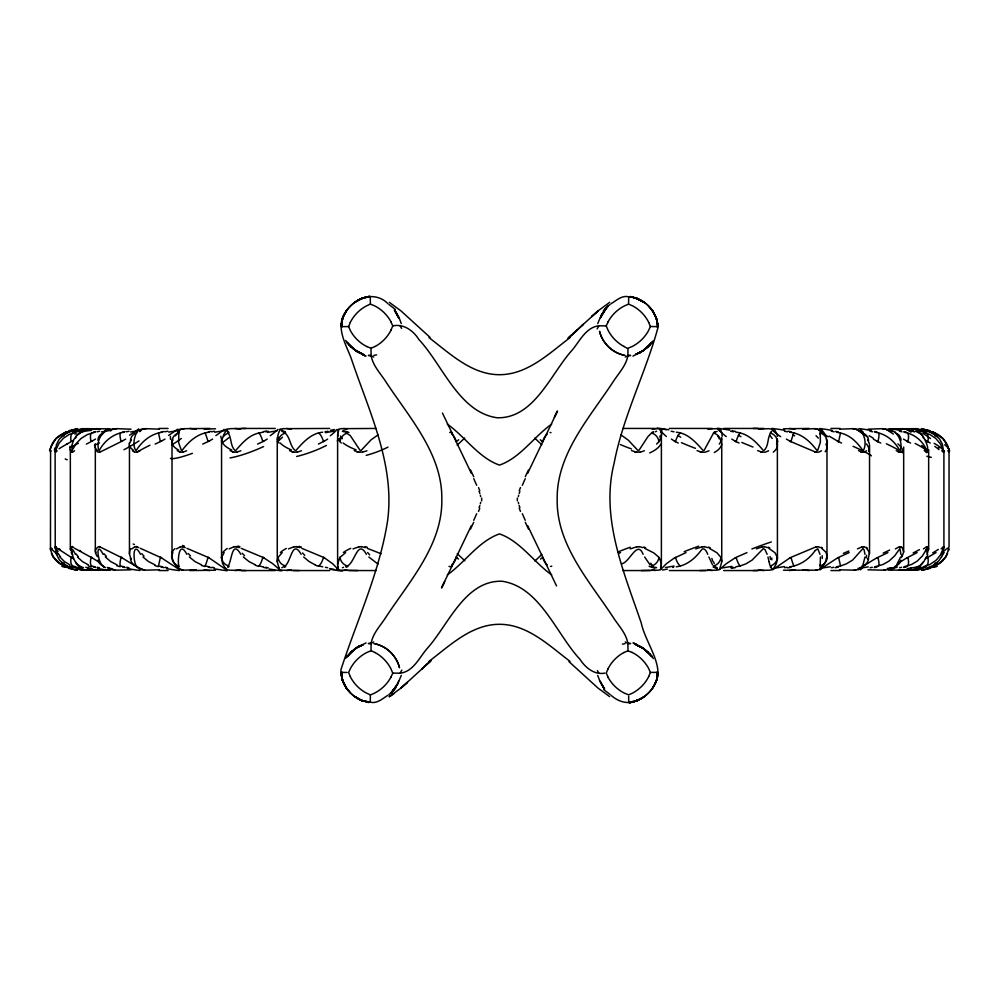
<?xml version="1.0" encoding="UTF-8"?>
<svg xmlns="http://www.w3.org/2000/svg" width="999" height="999" viewBox="0 0 999 999"><rect width="100%" height="100%" fill="white"/><g stroke="black" fill="none" stroke-linecap="round" stroke-linejoin="round"><path stroke-width="1.5" d="M70.33 549.787L70.342 449.725M95.33 551.947L95.33 447.028M130.444 557.355L129.458 553.97L129.458 445.079M221.641 439.085L221.591 441.158M299.338 570.554L282.143 570.167A91.958 48.052 90 0 1 279.42 569.492L277.26 561.875L277.26 437.537M357.717 570.554L340.309 570.167A91.958 35.19 90 0 1 338.311 569.492L337.612 564.997L337.612 434.478M753.121 570.554L769.667 570.167A91.958 59.728 90 0 0 773.051 569.492L776.335 563.761L777.434 558.891L777.359 439.085M820.778 566.808L820.204 565.958A9.203 8.829 17.5 0 0 826.985 557.355L826.985 441.645A9.191 8.829 -17.5 0 0 820.204 433.042L820.778 432.205M902.609 555.094L903.67 551.935L903.67 447.04M943.905 450.786L943.918 547.639L943.755 546.853M777.447 558.716L777.409 557.854M390.946 677.147A35.002 31.806 -44.1 0 1 374.463 693.169L370.379 694.979L370.279 702.16C376.885 704.058 382.917 698.363 388.062 695.167M627.984 348.738L623.963 346.441M648.751 322.402A35.002 31.881 45.6 0 0 632.679 305.894L628.558 304.146L628.721 296.84C622.115 294.942 616.083 300.637 610.938 303.833M927.596 552.934L928.483 548.339M129.458 553.97L129.558 552.622A38.099 14.311 3.8 0 1 130.732 548.726M375.037 652.559L371.004 650.624L371.116 643.443L368.356 643.543L371.128 643.406L373.763 641.932M628.621 304.121L624.55 305.844A35.002 31.806 -44.1 0 0 608.054 321.853M55.12 450.599L55.232 548.901M627.971 349.725L627.884 355.557L630.644 355.457L627.872 355.594L625.237 357.068M277.26 561.538L277.897 557.854M868.643 557.18L869.392 552.435L866.633 548.339M178.259 566.745L178.759 566.033A9.203 8.829 -17.5 0 1 172.015 557.355L172.015 441.645A9.191 8.829 17.5 0 1 178.796 433.042L178.259 432.267M836.475 432.205L840.496 433.042L838.611 441.645L841.558 443.044M481.668 500.911L481.668 498.089M517.332 498.089L517.332 500.911M827.122 443.044L827.022 444.08M337.612 564.585L339.672 557.854M903.67 551.935L902.522 548.339M342.207 326.773C339.41 312.874 355.656 297.515 370.142 296.391L366.321 296.965L369.018 296.528M656.793 672.227C659.69 686.088 643.194 701.523 628.858 702.609L632.679 702.035L629.982 702.472M366.908 346.616A35.002 31.881 43.9 0 1 350.374 330.582L348.639 326.586L341.333 326.623L342.607 318.519L340.921 325.686M632.092 652.384A35.002 31.881 43.9 0 1 648.626 668.418L650.361 672.414L657.667 672.377L657.142 677.784M171.89 555.993L172.827 552.622M864.997 557.005L862.974 564.885M900.923 554.333L899.937 548.526L894.654 555.881L888.96 561.138L882.979 564.472L874.799 566.795M55.082 547.639L55.245 546.853A9.053 1.436 70.6 0 1 55.782 547.377M943.918 451.323L943.818 452.01A9.403 1.523 69.3 0 1 942.844 450.936M341.308 326.623L341.471 323.863L341.358 325.237M657.692 672.377L657.529 675.137L657.642 673.763M221.591 557.854L222.502 563.336L225.949 569.492A91.958 59.728 90 0 0 229.333 570.167L245.879 570.554M777.409 441.158L777.447 440.309M178.796 433.042L178.671 442.782L181.356 450.362A1.486 1.036 -77.1 0 0 182.168 450.324C188.724 441.408 197.727 433.404 209.203 432.205M820.204 565.958L820.429 557.005M820.279 565.297L820.404 564.26M658.079 673.314C656.818 685.539 647.976 696.415 636.538 700.761L637.861 700.249L635.352 701.261L641.895 698.189M868.568 558.041A9.203 8.604 41.2 0 1 862.324 565.958L862.237 566.745A40.36 7.355 3.2 0 1 862.212 567.307M162.525 432.205C151.349 433.529 142.183 441.108 136.289 450.337A1.486 0.862 -78.7 0 1 135.614 450.374C132.517 444.767 134.116 437.624 136.776 432.205M721.615 439.085L721.103 441.158M50.287 449.338L50.112 450.262M948.875 548.751L945.978 556.643L939.609 563.349M136.676 433.042L136.688 432.967A9.191 8.604 41.2 0 0 130.432 440.959M943.88 548.339L942.619 551.223M50.15 450.087L50.35 448.988M948.813 549.175L948.526 550.524M70.392 548.901L71.428 546.853M927.01 554.333L926.922 548.526L922.464 555.881L917.182 561.138L911.55 564.472L903.958 566.795M366.321 702.035L369.018 702.472L361.139 700.249L367.52 701.972L370.354 701.723M628.646 297.277L631.48 297.028L637.861 298.751L629.982 296.528L632.679 296.965M900.574 557.005L896.677 564.885M371.116 643.406C372.914 632.904 381.044 625.062 386.438 616.346C409.852 580.831 442.569 544.58 441.82 499.5C442.569 454.42 409.852 418.169 386.438 382.654C381.044 373.938 372.914 366.096 371.116 355.594L368.356 355.457L371.116 355.582L371.004 348.276L375.037 346.441M627.884 355.594C626.086 366.096 617.956 373.938 612.562 382.654C589.148 418.169 556.431 454.42 557.18 499.5C556.431 544.58 589.148 580.831 612.562 616.346C617.956 625.062 626.086 632.904 627.884 643.406L630.644 643.543L627.884 643.418L627.996 650.724L623.963 652.559M50.325 449.138C51.96 440.809 58.904 434.178 67.058 432.205M480.344 503.746L480.656 502.372M518.344 496.628L518.656 495.254M172.115 441.158L172.727 439.085M826.885 557.854L825.636 561.363M50.412 448.751L50.874 447.04M50.587 450.786L50.462 547.989M942.556 554.333L943.406 548.538L940.359 555.119L936.375 560.039L929.969 564.472L923.138 566.795M348.639 326.586L350.337 322.44M391.046 329.957L392.769 325.886L390.934 321.853M608.066 677.147L606.231 673.114L607.954 669.043M650.386 672.489L648.663 676.56M401.273 675.436L397.44 684.49L390.609 693.294M597.727 323.564L601.56 314.51L608.391 305.706M50.949 446.84L56.119 438.399L64.51 433.042A9.191 5.694 70.2 0 0 61.763 436.8M479.095 507.667L479.845 505.482M519.155 493.518L519.905 491.333M350.337 676.56L348.614 672.489L350.449 668.456A35.002 31.806 -44.1 0 1 366.92 652.434L371.079 650.749M375.037 652.547A35.002 31.806 45.9 0 1 391.059 669.03L392.744 673.189L390.934 677.147M623.963 346.453A35.002 31.806 45.9 0 1 607.941 329.97L606.231 325.886L608.066 321.853M627.996 348.276L632.067 346.553A35.002 31.806 -44.1 0 0 648.563 330.544L650.386 326.511L648.663 322.44M928.446 450.786L927.734 452.01M129.858 443.044L130.444 441.645M926.26 557.005L924.013 561.363L920.603 564.885M342.257 319.368L343.419 316.383L342.257 319.368C346.266 307.417 357.367 297.252 370.317 296.803M656.743 679.632L655.581 682.617L656.743 679.632C662.662 663.698 644.78 640.671 641.271 623.051C623.95 572.202 600.262 517.819 614.123 463.186C623.039 416.408 645.554 373.027 657.954 327.672C657.742 312.125 644.442 297.415 628.683 296.803M947.989 548.901L949.05 546.678L949.038 452.31M342.495 318.781L343.531 316.134M655.469 682.866L656.505 680.219M50.162 451.673L50.487 450.961M478.509 511.476L479.782 508.241M519.218 490.759L520.491 487.524M655.844 681.892L652.497 688.211M660.401 439.085L659.328 441.158M947.564 553.483L947.202 554.333A31.618 25.999 16.3 0 1 945.504 556.868M397.465 683.89L398.576 681.281M473.763 520.304L476.685 513.711M522.315 485.289L525.237 478.696M346.478 310.864C334.515 325.612 345.492 343.419 351.136 358.179C368.656 410.664 395.442 464.71 387.487 521.49C379.295 572.964 356.818 620.679 340.909 669.805C340.771 683.778 350.362 696.877 363.648 701.261C351.923 697.339 339.573 684.003 342.207 672.227M471.378 525.624L442.47 585.913M527.622 473.376L556.53 413.087M470.591 528.921L473.701 522.327M525.299 476.673L528.409 470.079M227.66 566.745C231.868 562.712 231.606 538.274 240.821 554.333M771.403 432.205C766.982 436.8 769.168 445.641 764.148 450.337A1.486 1.186 74.6 0 1 763.224 450.374C756.143 441.908 747.702 433.204 735.963 432.205M926.135 549.7L925.636 550.736M444.305 582.33L441.521 587.999L444.717 581.593M554.695 416.67L557.479 411.001L554.283 417.407M776.56 444.08L777.359 441.645A9.191 8.841 14.1 0 0 770.192 433.042M699.662 570.554L716.857 570.167A91.958 48.052 90 0 0 719.58 569.492L721.74 561.888L721.74 437.537M941.445 557.005L938.236 561.6L934.152 564.885M825.374 561.888L824.799 562.924M130.794 440.984L131.356 439.96M868.206 558.016L867.631 559.065M401.873 670.104L400.087 673.201L392.769 673.114M597.127 328.896L598.913 325.799L606.231 325.886M396.091 686.413L397.39 683.965M178.759 566.033C177.497 560.014 179.108 539.398 186.838 554.333M96.116 548.901L98.152 546.853A9.053 3.971 68.7 0 1 99.288 546.903M824.275 563.761L823.725 564.585M945.753 557.005L942.357 561.138L937 564.885M604.495 310.165L606.381 307.842L600.499 317.632L606.318 307.892M601.56 314.51L607.954 306.231M397.44 684.49L391.046 692.769M902.06 555.956L901.573 556.655M347.64 655.769L347.128 656.48L351.66 651.36L345.879 658.129M823.438 564.997L822.527 566.246M653.121 340.871L647.34 347.64L651.872 342.52L643.706 350.399L635.988 354.308L643.643 350.437L642.856 351.061L632.966 356.094M814.997 550.736C809.19 559.24 800.037 565.484 789.722 566.795M815.159 550.524L817.806 548.763L819.992 554.333M902.422 450.786L901.036 452.06A9.403 4.133 67.2 0 1 899.05 451.71M650.162 344.618L652.047 342.295L643.718 350.387L648.226 346.69M392.619 691.158L396.029 686.488L392.682 691.108M821.877 567.07L819.792 569.492A91.958 69.93 90 0 1 815.833 570.167L783.466 570.217M719.28 444.08L720.891 441.645A9.191 8.641 39.1 0 0 713.523 433.042L704.195 450.262A1.486 1.311 70.4 0 1 703.046 450.374C695.791 442.357 687.974 433.166 676.311 432.205M103.721 432.779L103.559 432.967A9.191 8.154 54.7 0 0 97.927 440.247M351.273 651.798L357.742 647.065L363.012 644.692L355.282 648.613L346.953 656.705L356.443 647.727L366.034 642.906M103.496 433.042C98.938 436.838 96.641 444.505 98.839 450.362A1.486 0.662 -79.7 0 0 99.363 450.324C104.383 440.934 113.424 433.666 124.138 432.205M224.138 552.622L221.641 557.355A9.203 8.841 14.1 0 0 228.808 565.958M457.155 445.179L464.722 438.037M607.38 306.606L603.359 311.014L605.831 308.304M391.62 692.394L395.641 687.986L393.169 690.696M541.87 554.445L534.94 560.963M650.224 344.568L640.022 352.847M55.932 452.06L57.118 450.786M894.804 566.745L895.504 565.958A9.203 8.154 54.7 0 0 900.898 560.164M719.58 569.492L726.173 563.761L735.177 557.854M861.163 567.07L858.641 569.492A91.958 78.409 90 0 1 854.195 570.167L839.547 569.817M131.781 548.901L134.753 546.853M283.629 566.795C291.283 564.447 291.596 537.699 301.174 554.333M581.818 325.724L598.039 310.889L609.69 302.347M574.725 332.517L583.329 324.275L568.006 338.349L577.272 330.032L569.018 337.325M943.168 546.853L941.17 548.901M551.685 424.1C534.015 436.575 520.317 457.892 499.5 465.097C478.683 457.892 464.985 436.575 447.315 424.1M447.315 574.9C464.985 562.425 478.683 541.108 499.5 533.903C520.317 541.108 534.015 562.425 551.685 574.9M429.982 661.675L421.728 668.968L430.994 660.651L400.961 688.111L389.31 696.653L391.596 695.129M773.051 569.492L789.972 557.854M458.678 439.785L456.93 441.158A27.835 21.691 35.3 0 1 456.131 441.583M656.593 444.08L658.965 441.645A9.191 8.217 53.6 0 0 651.573 433.042L648.051 436.463L638.96 450.337A1.486 1.399 62.3 0 1 637.861 450.374L628.259 440.122L620.991 434.927M890.584 567.882L888.648 569.492A91.958 84.965 90 0 1 883.828 570.167L867.956 569.817M540.496 559.065L542.057 557.854A28.197 21.928 34.4 0 1 542.882 557.43M866.483 450.786L864.497 452.06M350.774 652.31L355.282 648.613M570.004 337.637C549.138 353.446 527.422 374.7 499.5 374.7C471.578 374.7 449.862 353.446 428.996 337.637M428.996 661.363C449.862 645.554 471.578 624.3 499.5 624.3C527.422 624.3 549.138 645.554 570.004 661.363M282.218 552.622L278.109 557.355A9.203 8.641 39.1 0 0 285.489 565.958M355.357 648.563L358.978 646.153M819.792 569.492L837.599 557.854M911.2 567.882L909.065 569.492A91.958 89.423 90 0 1 904.008 570.167L888.873 570.067M606.755 306.993L609.889 304.633M389.111 694.367L392.245 692.007M944.23 552.622L941.37 554.645M74.55 450.786L72.752 452.06M858.641 569.492L862.062 567.07M104.77 431.78L105.594 431.256M176.486 548.901L180.332 546.853M327.622 439.085L324.4 441.158M888.648 569.492L890.983 567.882M77.21 431.143L79.595 429.508A90.422 90.147 90 0 1 86.538 428.671L100.3 428.933M923.476 548.901L926.423 546.853M862.661 566.658L872.389 560.489M909.065 569.492L911.45 567.882M389.31 696.653L394.106 693.456M939.335 563.536L931.905 566.795M267.245 439.085L263.811 441.158M345.679 566.583C354.907 565.546 357.068 537.549 366.421 554.333M345.654 552.622L340.035 557.355A9.203 8.217 53.6 0 0 347.427 565.958M73.451 440.309L72.065 441.158M925.524 558.716L926.922 557.854M94.992 432.205L87.338 434.577L81.144 438.399L76.424 443.256L72.003 450.449L71.891 445.217L73.726 439.71L77.01 435.289L81.456 432.205M821.503 450.786L818.818 452.11A9.403 6.344 61.9 0 1 815.946 451.86M95.517 439.085L92.045 441.158M898.588 562.924L906.942 557.854M212.6 439.085L209.016 441.158M639.497 699.45C654.158 690.933 631.955 704.807 628.683 702.197M936.051 552.622L927.796 557.355A9.203 4.57 72.1 0 1 926.223 565.958M125.662 439.085L122.065 441.158M354.695 302.422L362.125 298.389L368.893 296.915M872.976 560.127L876.922 557.854M165.01 439.085L161.376 441.158M354.57 302.535C364.498 294.593 379.021 294.255 388.062 303.833M68.956 432.205L63.599 434.927L59.178 439.31L56.419 444.717L55.607 450.462L59.041 443.256L63.262 438.399L68.931 434.577L75.812 432.205M621.54 563.786C629.595 562.949 637.162 539.248 643.119 554.333M674.587 557.854L666.321 563.761L660.689 569.492A91.958 35.19 90 0 1 658.691 570.167L641.296 570.554M229.158 548.901L233.778 546.853M66.871 444.08L71.204 441.645A9.191 4.558 72.1 0 1 72.777 433.042M717.182 431.306L716.383 431.73M281.78 567.719L282.58 567.295M895.341 548.901L899.162 546.853M357.005 300.861L362.125 298.389M917.519 566.808L918.93 565.958A9.203 7.517 62.4 0 0 923.064 562.2M378.009 434.915L371.191 439.722L361.213 450.337A1.486 1.399 -62.5 0 1 360.115 450.374L350.174 435.464L345.204 432.267M324.313 441.034A27.835 23.739 11.4 0 1 323.401 441.521L318.444 444.08M917.119 552.622L907.879 557.355A9.203 3.322 73.4 0 1 907.467 565.958M674.687 557.979A28.197 23.951 10.7 0 1 675.611 557.479L686.026 552.622M768.593 450.786L765.396 452.11A9.403 7.218 57.1 0 1 762.137 451.898M713.523 433.042L715.346 432.205M86.364 444.08L91.121 441.645A9.191 3.322 73.4 0 1 91.533 433.042M140.122 450.786L137.1 452.11M288.486 548.901L293.768 546.853M857.454 548.901L862.05 546.853M887.911 552.622L877.909 557.355A9.203 1.998 74.2 0 1 878.645 565.958M82.33 431.78L83.591 431.256M155.12 444.08L160.389 441.645L158.504 433.042M709.065 450.786L705.431 452.11A9.403 7.917 49.8 0 1 701.847 451.923M930.019 566.808L932.03 565.958A9.203 6.693 67.1 0 0 935.276 562.824M637.412 700.461L638.373 700.024L635.352 701.261M99.962 452.11L121.091 441.645A9.191 1.998 74.2 0 1 120.355 433.042M916.508 567.295L915.471 567.719M202.71 444.08L208.029 441.645A9.191 0.774 74.5 0 0 205.045 433.042M257.592 444.08L262.849 441.645A9.191 2.148 74.1 0 0 258.841 433.042C248.926 435.177 242.17 443.094 235.851 450.337A1.486 1.186 -74.7 0 1 234.915 450.374C229.982 445.591 231.793 436.975 227.597 432.205M849.15 552.622L838.611 557.355L840.509 565.958L836.413 566.795M353.009 548.901L358.816 546.853M186.638 450.786L183.154 452.11M630.107 702.085L638.174 700.062M618.893 553.296L620.516 552.622M363.648 297.739L360.627 298.976L364.797 297.552M652.122 429.183L658.029 428.671A90.422 34.603 -90 0 1 660.689 429.508L660.689 432.617M346.878 569.817L343.668 570.566M746.94 552.622L736.151 557.355A9.203 2.148 74.1 0 0 740.159 565.958L746.091 563.786L752.172 560.039L763.336 548.588L765.084 549.7L767.132 554.333M644.367 450.786L640.396 452.11M636.063 354.27L641.258 351.935L636.076 354.245M362.937 644.73L357.742 647.065L362.924 644.755M756.393 548.901L762.2 546.853M240.859 450.786L237 452.11M651.573 433.042L653.471 432.38M656.643 431.256L655.232 431.78M342.42 567.719L343.569 567.295M695.704 548.901L701.91 546.853M301.448 450.786L297.315 452.11M630.194 548.901L636.625 546.853M366.92 450.786L362.6 452.11M391.009 321.828A35.002 31.881 43.9 0 0 374.488 305.781L370.379 304.121L366.346 305.956A35.002 31.881 -46.1 0 0 350.274 322.415M371.004 348.276L366.933 346.553M627.921 650.749L632.067 652.447M607.991 677.172A35.002 31.881 43.9 0 0 624.512 693.219L628.696 694.854L632.654 693.044A35.002 31.881 -46.1 0 0 648.726 676.585M636.775 700.661C627.759 704.782 617.969 701.673 610.938 695.167M70.167 431.78L71.828 431.256M928.62 567.295L927.259 567.719M370.379 694.879L366.346 693.044A35.002 31.881 45.6 0 1 350.249 676.598M634.203 701.435L636.875 700.611M707.879 429.183L715.946 428.671A90.422 47.24 -90 0 1 719.58 429.508M291.121 569.817L286.725 570.566M676.236 566.795C686.45 565.596 694.829 558.728 700.836 550.736C703.446 545.779 706.817 551.336 707.692 554.333M322.689 432.205C311.201 433.266 303.147 442.232 296.029 450.337A1.486 1.311 -70.5 0 1 295.005 450.374C289.46 445.591 290.309 435.726 283.654 432.205M840.509 565.958L846.515 563.786L852.646 560.039L862.974 548.538L864.11 549.9L864.959 554.333M816.021 546.853L790.971 557.355A9.203 0.774 74.5 0 0 793.955 565.958M68.569 431.78L70.592 431.256M930.156 567.295L928.508 567.719M758.503 429.183L768.531 428.671A90.422 58.729 -90 0 1 773.051 429.508M240.497 569.817L235.04 570.566M77.585 431.78L79.92 431.256M921.103 567.295L919.192 567.719M451.123 432.717L451.923 432.542M258.841 433.042L263.037 432.205M740.159 565.958L735.888 566.795M96.99 431.78L99.588 431.256M802.759 429.183L814.485 428.671A90.422 68.756 90 0 1 817.157 429.033M196.241 569.817L183.167 570.167A91.958 69.93 -90 0 1 181.843 569.967M901.66 567.295L899.55 567.719M373.888 355.382L376.611 354.857M622.414 644.155L625.137 643.631M126.311 431.78L129.083 431.256M872.314 567.295L870.054 567.719M325 431.78L327.834 431.256M839.547 429.183L852.696 428.671A90.422 77.098 90 0 1 855.693 429.033M159.453 569.817L144.805 570.167A91.958 78.409 -90 0 1 143.307 569.967M672.739 567.457L673.613 567.295M598.913 325.786C585.726 327.31 579.62 341.458 571.952 350.387C550.786 373.651 534.228 418.731 497.127 417.769C459.153 412.425 442.594 364.86 418.968 339.61C413.411 330.756 403.771 323.526 392.769 325.886M164.81 431.78L167.72 431.256M833.79 567.295L831.43 567.719M400.087 673.214C413.274 671.69 419.38 657.542 427.048 648.613C448.214 625.349 464.772 580.269 501.873 581.231C539.847 586.575 556.406 634.14 580.032 659.39C585.389 667.657 594.28 675.087 604.782 673.139M656.793 326.773L657.667 326.623L657.567 323.863L656.393 318.506L658.079 325.674M211.563 431.78L214.51 431.256M265.397 431.78L268.331 431.256M733.204 567.295L732.304 567.457M787.037 567.295L784.64 567.719M731.705 567.557L730.818 567.719M867.956 429.183L882.204 428.671A90.422 83.541 90 0 1 885.451 429.033M131.044 569.817L115.172 570.167A91.958 84.965 -90 0 1 113.549 569.967M203.983 429.046L215.534 428.783M795.017 569.954L789.173 570.554M888.873 428.933L902.297 428.671A90.422 87.924 90 0 1 905.706 429.033M110.127 570.067L94.992 570.167A91.958 89.423 -90 0 1 93.294 569.967M898.7 428.933L912.462 428.671A90.422 90.147 -90 0 1 919.405 429.508L920.004 429.92M100.3 570.067L84.79 570.167A91.958 91.683 -90 0 1 79.595 569.492L77.235 567.882L79.595 569.492A91.958 91.683 90 0 0 84.79 570.167M783.466 428.783L809.153 428.434M215.534 570.217L189.847 570.566M181.843 429.033A90.422 68.756 90 0 1 184.515 428.671L209.827 428.446M914.21 570.167A91.958 91.683 -90 0 0 919.405 569.492L921.677 567.882L919.405 569.492A91.958 91.683 90 0 1 914.21 570.167L898.7 570.067M370.379 304.121L370.279 296.84L367.52 297.028L370.354 297.277M143.307 429.033A90.422 77.098 90 0 1 146.304 428.671L159.453 429.183M628.646 696.328L628.721 702.16L631.48 701.972L628.646 701.723M367.52 297.028L370.279 296.815M628.721 702.185L631.48 701.972M113.549 429.033A90.422 83.541 90 0 1 116.796 428.671L131.044 429.183M93.294 429.033A90.422 87.924 90 0 1 96.703 428.671L110.127 428.933M158.878 428.446L168.082 428.446M241.209 428.446L275.324 428.446M279.42 429.508A90.422 47.24 -90 0 1 283.067 428.671L329.67 428.446M338.311 432.617L338.311 429.508A90.422 34.603 -90 0 1 340.984 428.671L376.099 428.446M622.901 428.446L655.332 428.434M669.33 428.446L712.275 428.434M723.676 428.446L757.791 428.446M830.918 428.446L840.122 428.446M753.121 428.446L763.96 428.434M158.878 570.554L168.082 570.554M241.209 570.554L275.324 570.554M292.932 570.554L329.67 570.554M348.701 570.554L376.099 570.554M622.901 570.554L650.299 570.554M669.33 570.554L706.068 570.554M723.676 570.554L757.791 570.554M830.918 570.554L840.122 570.554M225.949 429.508A90.422 58.729 -90 0 1 230.469 428.671L245.879 428.446M650.386 326.511L657.667 326.623C657.467 311.875 644.73 298.339 630.107 296.903M347.165 672.464L341.333 672.377L342.607 680.494L340.921 673.326M189.847 428.434L196.241 429.183M809.153 570.566L802.759 569.817M235.04 428.434L240.497 429.183M763.96 570.566L758.503 569.817M286.725 428.434L291.121 429.183M712.275 570.566L707.879 569.817M789.173 428.446L795.017 429.046M209.827 570.554L203.983 569.954M368.893 702.097L362.125 700.611L354.57 696.465L362.125 700.611L370.317 702.197M628.721 296.828L631.468 297.053M367.52 701.972L370.279 702.185M343.668 428.434L346.878 429.183M655.332 570.566L652.122 569.817M784.49 431.256L787.437 431.78M214.36 567.719L211.963 567.295M831.28 431.256L834.19 431.78M730.669 431.256L733.603 431.78M268.182 567.719L267.295 567.557M167.57 567.719L165.21 567.295M266.696 567.457L265.796 567.295M869.917 431.256L872.689 431.78M671.166 431.256L674 431.78M327.697 567.719L325.387 567.295M263.112 566.808L258.841 565.958A9.203 2.148 -74.1 0 0 262.849 557.355L241.196 548.339M128.946 567.719L126.686 567.295M789.797 432.205C801.41 433.304 810.239 441.521 816.895 450.362A1.486 1.036 77.1 0 0 817.706 450.337L820.391 442.32L820.204 433.042M209.278 566.808L205.045 565.958A9.203 0.774 -74.5 0 0 208.029 557.355L186.938 548.339M322.764 566.808L318.556 565.958A9.203 3.459 -73.3 0 0 323.489 557.355L301.798 548.339M623.788 355.107C612.062 352.684 602.322 342.832 599.512 331.268C602.447 343.281 612.837 353.409 625.137 355.382M375.212 643.893C386.938 646.316 396.678 656.168 399.488 667.732C396.553 655.719 386.163 645.591 373.863 643.618M162.587 566.808L158.504 565.958L160.389 557.355L140.384 548.339M899.412 431.256L902.01 431.78M99.45 567.719L97.34 567.295M124.201 566.808L120.355 565.958A9.203 1.998 -74.2 0 1 121.091 557.355L99.85 546.853M874.862 432.205C885.688 433.578 894.592 441.021 899.674 450.362A1.486 0.674 79.7 0 0 900.199 450.337C902.534 444.018 899.624 436.188 894.754 432.205M919.08 431.256L921.415 431.78M79.808 567.719L77.897 567.295M451.96 566.458L451.148 566.283M636.55 452.147L635.539 451.885M904.008 432.205C913.66 433.791 922.327 440.284 926.16 449.338C930.943 452.435 923.426 431.955 917.544 432.205M95.042 566.808L91.533 565.958A9.203 3.322 -73.4 0 1 91.121 557.355L74.725 548.339M297.103 546.853L299.8 547.639M358.753 452.147L357.779 451.885M701.835 452.147L700.861 451.885M236.813 546.853L239.31 547.639M928.408 431.256L930.431 431.78M70.492 567.719L68.844 567.295M293.706 452.147L292.807 451.885M923.188 432.205L930.069 434.577L935.738 438.386L940.271 443.731L943.431 450.424L942.407 444.218L939.535 438.936L935.389 434.915L930.044 432.205M75.862 566.808L72.777 565.958A9.203 4.57 -72.1 0 1 71.204 557.355L57.243 548.339M762.137 452.147L761.238 451.885M840.496 433.042C850.224 435.139 857.354 442.507 862.761 450.362A1.486 0.862 78.7 0 0 863.436 450.337C866.333 444.955 865.097 437.624 862.287 432.717M182.979 546.853L185.227 547.639M233.716 452.147L232.917 451.885M815.971 452.147L815.172 451.885M927.172 431.256L928.833 431.78M71.741 567.719L70.38 567.295M931.942 432.205C940.571 433.466 948.126 443.219 948.85 450.087M67.095 566.795L59.665 563.536M634.777 451.673L631.555 450.599M634.203 297.565L644.43 302.535L635.352 297.739M362.125 700.611L364.797 701.435M700.137 451.673L697.04 450.599M180.282 452.147L179.608 451.885M136.95 546.853L138.886 547.639M357.068 451.673L354.183 450.599M365.209 547.639L362.375 546.853A10.19 9.353 49.3 0 0 361.176 546.553M654.008 566.808L651.573 565.958A9.203 8.217 -53.6 0 0 658.965 557.355L653.833 552.934L644.68 548.339M862 452.147L861.325 451.885M352.959 348.639L363.012 354.308L355.357 350.437L347.128 342.52L351.273 347.202M650.162 654.382L652.047 656.705L643.718 648.613L635.988 644.692L643.643 648.563L651.872 656.48L647.727 651.798M760.564 451.673L757.667 450.599M367.282 548.339L381.168 553.758M343.768 431.78L342.357 431.256M292.158 451.673L289.535 450.599M642.844 547.639L640.184 546.853A10.19 9.366 -49.1 0 0 639.035 546.578M655.431 567.295L656.58 567.719M362.412 354.645L365.159 355.706L356.144 351.061L346.953 342.295L348.838 344.618M636.588 644.355L633.841 643.294L642.557 647.727L648.214 652.297L641.271 647.09L636.063 644.73M201.611 564.885L195.055 561.6L189.335 557.005M814.572 451.673L790.971 441.645A9.191 0.774 -74.5 0 1 793.955 433.042M155.082 564.885L148.564 561.6L142.944 557.005M68.981 566.795L63.212 563.786L59.428 560.039L56.444 554.333L55.619 548.526L58.167 554.333M915.409 431.256L916.67 431.78M255.469 564.885L249.038 561.6L243.356 557.005M83.529 567.719L82.492 567.295M117.045 564.885L110.727 561.6L105.345 557.005M362.924 354.245L357.742 351.935L350.774 346.69L356.805 351.498M362.937 354.27L357.729 351.91M707.679 547.639L705.232 546.853A10.19 8.779 -59.5 0 0 704.17 546.59M636.076 644.755L641.271 647.09M315.322 564.885L309.19 561.6L303.684 557.005M363.286 354.97L366.034 356.094M632.966 642.906L635.714 644.03M363.648 701.261L360.627 700.024L361.588 700.461M88.424 564.885L82.455 561.6L77.435 557.005M636.875 298.389L644.43 302.535M715.371 566.808L713.511 565.958A9.203 8.641 -39.1 0 0 720.891 557.355L716.957 552.772L709.34 548.339M860.813 451.673L858.503 450.599M67.12 566.033L66.97 565.958A9.203 6.693 -67.1 0 1 63.724 562.824M767.382 547.639L765.222 546.853A10.19 7.967 -65.5 0 0 764.26 546.59M69.918 564.885L64.448 561.6L59.928 557.005M739.06 443.044L736.151 441.645A9.191 2.148 -74.1 0 1 740.159 433.042M880.768 443.044L877.909 441.645A9.191 1.998 -74.2 0 0 878.645 433.042M678.284 443.044L675.511 441.645A9.191 3.459 -73.3 0 1 680.444 433.042M282.617 431.73L281.818 431.306M716.42 567.295L717.22 567.719M910.576 443.044L907.879 441.645A9.191 3.322 -73.4 0 0 907.467 433.042M900.861 546.853L901.91 547.639M62 564.885L57.155 561.6L53.247 557.005M837.624 441.158L829.22 436.163M378.022 564.085L368.831 557.005M161.401 557.854L179.208 569.492A91.958 69.93 90 0 0 183.179 570.167M789.984 441.158L786.4 439.085M209.041 557.854L225.949 569.492M230.057 450.599L232.342 451.673A23.926 16.321 -30.8 0 0 232.804 452.035M876.935 441.158L873.338 439.085M768.843 548.339L774.999 552.772L777.359 557.355A9.203 8.841 -14.1 0 1 770.192 565.958L771.428 566.808M122.09 557.854L136.351 566.658M898.151 451.673L896.228 450.599M820.504 547.639L818.668 546.853A10.19 6.968 -69.3 0 0 817.844 546.603M735.189 441.158L731.755 439.085M81.481 566.795C73.314 567.919 67.27 537.1 75.412 554.333M263.823 557.854L272.827 563.761L279.42 569.492M906.955 441.158L903.483 439.085M92.07 557.854L100.412 562.924M371.128 355.594L373.763 357.068M627.872 643.406L625.237 641.932M72.577 546.853L73.751 547.639M930.269 443.044L927.796 441.645A9.191 4.57 -72.1 0 0 926.223 433.042M893.406 431.256L894.23 431.78M105.457 567.669L104.87 567.295M674.6 441.158L671.378 439.085M324.413 557.854L332.679 563.761L338.311 569.492L338.311 566.383M926.935 441.158L925.549 440.309M72.078 557.854L73.489 558.716M354.57 696.465L359.503 699.45M642.195 647.502L650.224 654.432M455.919 557.18L456.193 557.355A9.203 5.819 -69.9 0 1 451.81 564.847M177.21 450.599L179.108 451.673A23.926 14.723 -37.1 0 0 179.495 452.01M821.702 548.339L825.836 552.11L827.122 555.956M389.31 302.347L400.961 310.889L429.982 337.325M609.69 696.653L598.039 688.111L569.018 661.675M57.53 554.582L50.662 548.339M87.55 567.882L89.935 569.492A91.958 89.423 90 0 0 94.992 570.167M108.017 567.882L110.352 569.492A91.958 84.965 90 0 0 115.172 570.167M865.708 547.639L864.247 546.853A10.19 5.794 -71.7 0 0 863.573 546.628M136.938 567.07L140.359 569.492A91.958 78.409 90 0 0 144.805 570.167M59.391 563.349L53.022 556.643L50.1 548.663M924.187 450.599L925.686 451.673M542.07 441.158L540.322 439.785M456.943 557.854L458.504 559.065M89.935 569.492L87.8 567.882M389.111 304.633L395.317 309.428M609.889 694.367L603.683 689.572M351.011 346.865L348.776 344.568M927.572 546.853L928.196 547.639A35.052 12.163 -22.5 0 1 928.308 548.414M110.352 569.492L108.416 567.882M464.835 560.826L457.255 553.671M534.827 438.174L541.77 444.705M132.405 450.686L133.766 451.673A23.926 12.75 -42 0 0 134.078 451.973M104.258 566.795C97.502 564.997 94.917 538.149 103.109 554.333M650.112 564.885L644.642 557.005M140.359 569.492L137.837 567.07M55.832 546.853L56.568 547.639M943.156 452.147L941.782 450.686M341.258 443.044L340.035 441.645A9.191 8.217 -53.6 0 1 347.427 433.042M179.208 569.492L177.123 567.07M895.441 432.967L895.504 433.042A9.191 8.154 -54.7 0 1 901.073 440.247M72.128 553.97L72.69 554.645M652.522 310.864L648.826 306.356M346.478 688.136L350.174 692.644M140.547 554.333C132.455 538.923 132.805 562.112 136.776 566.795M96.503 450.686L97.427 451.673A23.926 10.477 -45.6 0 0 97.677 451.923L98.114 452.147A9.403 3.871 -67.5 0 0 100.05 451.56M176.473 566.246L175.562 564.997M600.424 681.281L601.61 683.965M96.965 555.993L97.44 556.668M653.358 658.578L651.673 656.193M345.642 340.422L347.327 342.807M712.574 564.885L708.878 557.005M175.275 564.585L174.725 563.761M397.44 314.51L394.917 310.701L398.863 317.133L401.273 323.564M602.909 686.413L604.57 688.898L601.535 683.89M601.56 684.49L604.083 688.299L600.137 681.867L597.727 675.436M339.672 441.158L338.599 439.085M659.328 557.854L661.301 563.336L660.689 569.492L660.689 566.383M278.908 443.044L278.109 441.645A9.191 8.641 -39.1 0 1 285.489 433.042M70.991 451.673L70.529 450.686M71.204 552.622L71.628 553.296M655.319 315.796L652.497 310.789L656.73 319.343M343.531 682.854L342.495 680.219L344.817 685.414L342.27 679.657L346.503 688.211L343.681 683.204M652.497 310.789L653.995 313.249M345.005 685.751L346.503 688.211M400.087 325.799L401.61 328.409M598.913 673.201L597.39 670.591M174.213 562.924L173.626 561.875M948.313 450.599L948.938 451.96M867.644 439.96L868.206 440.984M131.369 559.065L130.794 558.016M96.528 555.319L95.405 552.622M948.513 450.961L948.888 451.81M556.53 585.913L527.622 525.624M442.47 413.087L471.378 473.376M173.364 561.363L172.115 557.854M868.556 441.645L869.417 444.08M525.274 522.265L528.434 528.983M470.566 470.017L473.726 476.735M522.315 513.711L525.237 520.304M473.763 478.696L476.685 485.289M51.436 553.483L51.798 554.333A31.618 25.999 -16.3 0 0 53.496 556.868M519.193 508.179L520.454 511.388M478.546 487.612L479.807 490.821M655.469 316.146L656.505 318.781M342.27 679.657L343.281 682.305M826.273 439.085L826.885 441.158M277.897 441.158L277.385 439.085M721.103 557.854L721.74 561.538M519.155 505.482L519.905 507.667M479.095 491.333L479.845 493.518M948.051 446.84L942.881 438.399L934.49 433.042A9.191 5.694 -70.2 0 1 937.237 436.8M657.567 323.863L657.679 326.623L657.529 323.863L657.642 325.237M341.408 675.062L341.321 672.377L341.471 675.137L341.358 673.763M221.978 443.044L221.641 441.645A9.191 8.841 -14.1 0 1 228.808 433.042M948.138 447.09L948.813 449.812M769.779 564.885L769.093 561.85M767.956 557.005L769.043 561.6M518.344 502.372L518.656 503.746M480.344 495.254L480.656 496.628M862.312 432.967L862.324 433.042A9.191 8.604 -41.2 0 1 868.568 440.959M820.379 434.577L820.279 433.716M862.274 432.604L862.237 432.267A40.01 7.318 -3 0 0 862.224 431.768M928.658 449.712L928.67 549.787M869.542 445.079L869.542 553.921M661.388 434.478L661.388 564.585M221.553 440.309L221.566 558.716M607.892 669.005A35.002 31.881 -46.1 0 1 623.925 652.484M391.108 329.995A35.002 31.881 -46.1 0 1 375.075 346.516M336.501 569.867A50.512 4.083 -11.7 0 1 337.475 568.643M342.32 571.141A50.512 6.419 12.6 0 1 330.332 569.318M339.598 557.767A28.197 14.985 52.3 0 1 339.972 557.28M346.291 567.095A40.422 4.583 -9 0 1 347.827 566.633M369.692 554.882A31.618 12.837 53.3 0 1 367.632 552.522M347.689 432.355A40.022 4.583 8.8 0 1 346.328 431.955M348.938 432.48A50.125 3.272 13.9 0 1 343.306 430.544M337.874 436.151A47.028 24.963 -14.9 0 1 338.873 429.47M337.075 429.42A47.028 23.427 -17.8 0 1 330.282 435.801M325.412 432.692A50.125 4.358 -11.6 0 1 334.265 431.156M343.344 552.472A38.099 12.962 -10.5 0 1 350.749 548.326M358.853 546.965A9.053 8.167 40.7 0 1 361.188 546.815M365.097 546.54A35.052 12.562 21.8 0 1 367.345 547.302M387.987 447.127A38.099 11.876 -17.8 0 1 366.221 455.357M362.575 451.873A9.403 8.342 -41.2 0 1 358.791 452.023M357.667 452.072A23.926 18.282 -13 0 1 356.955 451.848M356.019 449.812A38.024 13.174 10.8 0 1 343.082 442.969M340.097 441.57A27.835 14.635 -54.8 0 1 339.76 441.058M342.42 438.648A45.542 22.515 9.9 0 1 340.459 436.039M279.27 569.517A50.512 5.632 -10.8 0 1 279.295 568.144M281.843 570.904A50.512 8.054 11.4 0 1 269.093 568.993M277.747 557.679A28.197 11.851 55.2 0 1 277.984 557.192M318.469 566.258A34.441 32.492 -66.1 0 1 315.247 565.072M334.128 569.405A40.36 1.036 10.9 0 1 329.633 568.593M284.465 567.17A40.422 5.507 -7.9 0 1 285.702 566.695M304.782 555.357A31.618 16.296 50.4 0 1 302.56 552.947M341.121 436.875A45.542 23.389 -16.1 0 1 337.287 441.009M318.556 433.042A9.191 3.459 73.3 0 1 323.489 441.645M285.602 432.305A40.022 5.482 7.7 0 1 284.515 431.893M285.302 431.88A50.125 5.12 13.2 0 1 281.268 429.882M280.307 429.445A47.028 23.052 -20.1 0 0 277.772 436.076A45.542 23.302 4.7 0 0 279.333 438.861M277.922 429.383A47.028 21.191 -22.3 0 1 270.217 435.701M267.482 432.405A50.125 5.882 -10.7 0 1 277.085 430.844M330.432 430.294A40.01 0.899 -10.9 0 1 334.628 429.533M280.369 552.522A38.099 13.824 -7.1 0 1 286.313 548.439M293.806 546.952A9.053 7.667 52 0 1 295.979 546.815M295.966 546.553A10.19 8.766 59.6 0 1 297.115 546.715M299.151 546.341A35.052 10.514 24.7 0 1 301.348 547.09M323.589 557.217A28.122 24.213 -13.2 0 1 324.513 557.729M326.436 445.442A38.099 9.99 -20.4 0 1 296.666 456.468M297.29 451.835A9.403 7.792 -51.6 0 1 293.731 452.035M292.695 452.06A23.926 17.52 -22.7 0 1 292.033 451.823M291.396 449.937A38.024 14.061 7.4 0 1 280.17 442.994M278.259 441.471A27.835 11.426 -57.5 0 1 278.072 440.959M226.898 569.293A50.512 7.043 -9.7 0 1 225.587 567.869M227.148 570.741A50.512 9.49 9.8 0 1 214.111 568.781M221.316 557.517A28.197 8.417 57.1 0 1 221.403 557.042M258.716 566.383A34.441 33.729 -48.5 0 1 255.319 565.234M266.958 568.019A40.36 2.223 10.5 0 1 263.461 567.395M228.059 567.22A40.422 6.306 -6.6 0 1 228.933 566.733M244.555 555.694A31.618 19.368 46.3 0 1 242.245 553.234M282.48 437.175A45.542 21.404 -21 0 1 277.335 441.72M263.711 441.009A27.835 23.901 -3.5 0 1 262.749 441.496M228.871 432.267A40.022 6.244 6.4 0 1 228.097 431.843M228.272 431.556A50.125 6.831 12.1 0 1 226.149 429.558M223.164 435.976A47.028 20.567 -24.4 0 1 227.135 429.42M224.238 429.345A47.028 18.432 -26.2 0 1 215.859 435.589M214.723 432.217A50.125 7.255 -9.5 0 1 224.812 430.656M263.374 431.655A40.01 2.073 -10.6 0 1 266.433 431.106M222.827 552.559A38.099 14.348 -3.5 0 1 227.235 548.538M233.816 546.928A9.053 6.981 59.1 0 1 235.789 546.828M235.764 546.54A10.19 7.955 65.6 0 1 236.813 546.69M237.887 546.028A35.052 8.192 27 0 1 239.947 546.765M262.949 557.192A28.122 24.426 2.3 0 1 263.936 557.692M263.599 446.565A38.099 7.867 -22.4 0 1 230.057 457.942M237 451.81A9.403 7.043 -58.3 0 1 233.754 452.06M231.818 450.062A38.024 14.598 3.7 0 1 222.627 443.019M221.915 441.283A27.835 7.942 -59.2 0 1 221.89 440.771M221.566 439.098A45.542 23.514 -0.7 0 1 220.779 436.251M180.906 569.143A50.512 8.267 -8.3 0 1 178.172 567.682M179.42 570.604A50.512 10.702 8 0 1 166.483 568.631M171.591 557.105A28.197 4.783 58.3 0 1 171.528 556.668M204.895 566.508A34.441 34.128 1.5 0 1 201.411 565.397M211.513 567.732A40.36 3.347 9.9 0 1 208.341 567.157M178.434 567.27A40.422 6.943 -5.1 0 1 178.908 566.77M190.534 555.943A31.618 21.953 40.6 0 1 188.187 553.471M228.896 437.624A45.542 18.894 -25.1 0 1 222.09 442.794M208.916 440.984A27.835 23.464 -17.9 0 1 207.929 441.458M178.883 432.242A40.022 6.856 4.9 0 1 178.446 431.805M178.509 431.356A50.125 8.379 10.8 0 1 178.409 429.345M175.424 435.864A47.028 17.582 -28 0 1 180.707 429.383M177.372 429.283A47.028 15.222 -29.2 0 1 168.569 435.427M168.694 432.08A50.125 8.454 -8.1 0 1 179.008 430.532M179.208 429.508A90.422 68.756 -90 0 1 184.515 428.671M208.304 431.893A40.01 3.197 -10 0 1 211.064 431.381M172.128 552.584A38.099 14.51 0.1 0 1 174.95 548.638M180.357 546.903A9.053 6.119 63.6 0 1 182.093 546.84M182.043 546.54A10.19 6.956 69.3 0 1 182.967 546.678M182.492 545.454A35.052 5.682 28.6 0 1 184.353 546.153M208.129 557.155A28.122 24.038 17.5 0 1 209.141 557.667M192.395 453.334A38.099 5.544 -23.9 0 1 170.379 458.379M183.167 451.76A9.403 6.131 -62.7 0 1 180.307 452.085M178.759 450.174A38.024 14.773 0 0 1 171.903 443.044M172.602 440.796A27.835 4.258 -60.3 0 1 172.74 440.259M170.529 439.348A45.542 23.152 -6.1 0 1 170.442 436.363M142.545 569.018A50.512 9.303 -6.8 0 1 138.374 567.532M139.76 570.504A50.512 11.638 6 0 1 127.285 568.506M158.354 566.62A34.441 33.691 49.8 0 1 154.857 565.559M164.086 567.607A40.36 4.383 9 0 1 161.151 567.045M136.776 567.307A40.422 7.418 -3.5 0 1 136.838 566.795M136.676 565.958A9.203 8.604 -41.2 0 1 130.432 558.041M144.068 556.156A31.618 24.001 32.9 0 1 141.758 553.658M181.294 438.486A45.542 15.922 -28.4 0 1 171.915 444.78M161.276 440.946A27.835 22.453 -30 0 1 160.302 441.433M136.826 432.217A40.022 7.305 3.3 0 1 136.776 431.768M136.975 431.206A50.125 9.715 9.1 0 1 138.911 429.208M139.635 431.655A47.028 14.161 -30.8 0 1 142.145 429.333M138.486 429.208A47.028 11.638 -31.5 0 1 129.583 435.189M130.607 431.98A50.125 9.441 -6.5 0 1 140.896 430.432M140.359 429.508A90.422 77.098 -90 0 1 146.304 428.671M161.151 431.993A40.01 4.233 -9.1 0 1 163.699 431.506M134.765 546.878A9.053 5.107 66.7 0 1 136.214 546.865M136.151 546.54A10.19 5.782 71.8 0 1 136.925 546.653M133.167 544.03A35.052 3.022 29.6 0 1 134.503 544.555M160.477 557.13A28.122 23.064 30.1 0 1 161.501 557.629M137.6 451.71A38.099 3.084 -24.8 0 1 149.95 445.204M137.138 451.685A9.403 5.07 -65.6 0 1 134.728 452.11M133.504 450.287A38.024 14.585 -3.8 0 1 129.208 443.069M112.825 568.918A50.512 10.102 -5 0 1 107.293 567.42M109.116 570.404A50.512 12.288 3.8 0 1 97.427 568.394M120.217 566.733A34.441 32.418 66.6 0 1 116.808 565.721M125.237 567.532A40.36 5.32 8 0 1 122.552 566.982M104.121 567.345A40.422 7.705 -1.8 0 1 103.746 566.833M103.496 565.958A9.203 8.154 -54.7 0 1 98.102 560.164M106.331 556.343A31.618 25.45 22.9 0 1 104.108 553.821M139.023 440.896A45.542 12.55 -31 0 1 123.951 449.737M121.978 440.909A27.835 20.892 -39.2 0 1 121.016 441.408M103.759 432.192A40.022 7.567 1.6 0 1 104.083 431.743M104.595 431.093A50.125 10.814 7.3 0 1 108.516 429.095M110.602 430.744A47.028 10.39 -32.9 0 1 112.437 429.245M108.591 429.058A47.028 7.767 -33.2 0 1 103.921 432.205M101.473 431.893A50.125 10.202 -4.7 0 1 111.488 430.344M110.352 429.508A90.422 83.541 -90 0 1 116.796 428.671M122.577 432.043A40.01 5.17 -8.1 0 1 124.9 431.568M96.029 552.647A38.099 13.774 7.4 0 1 95.654 548.826M99.201 546.528A10.19 4.458 73.3 0 1 99.8 546.615M121.166 557.092A28.122 21.516 39.8 0 1 122.178 557.604M97.19 450.412A38.024 14.048 -7.5 0 1 95.317 443.806M92.495 568.831A50.512 10.652 -3.1 0 1 85.714 567.32M88.199 570.317A50.512 12.65 1.5 0 1 77.61 568.294M91.421 566.845A34.441 30.357 73.5 0 1 88.187 565.884M95.767 567.482A40.36 6.119 6.7 0 1 93.369 566.945M81.269 567.37A40.422 7.805 0 0 1 80.444 566.858M80.07 565.958A9.203 7.517 -62.4 0 1 75.936 562.2M78.222 556.518A31.618 26.286 10.6 0 1 76.161 553.983M67.233 459.702A45.542 8.866 -32.8 0 1 65.26 458.866M91.995 440.871A27.835 18.819 -46 0 1 91.071 441.358M75.499 438.136A9.191 7.517 62.4 0 1 80.07 433.042M80.469 432.167A40.022 7.642 -0.2 0 1 81.181 431.705M82.093 430.994A50.125 11.651 5.2 0 1 87.912 428.996M90.534 430.469A47.028 6.369 -34.3 0 1 92.407 429.071M88.674 428.671A47.028 3.709 -34.1 0 1 86.925 429.857M82.018 431.805A50.125 10.702 -2.8 0 1 91.521 430.269M89.935 429.508A90.422 87.924 -90 0 1 96.703 428.671M93.406 432.08A40.01 5.982 -6.8 0 1 95.479 431.618M72.515 552.684A38.099 12.887 10.7 0 1 70.617 548.926M71.404 546.803A9.053 2.735 69.9 0 1 72.228 546.99M72.115 546.54A10.19 3.034 74.3 0 1 72.515 546.565M80.732 551.111A35.052 2.448 29.7 0 1 79.695 550.437M91.171 557.055A28.122 19.431 46.8 0 1 92.133 557.554M94.43 445.354A38.099 1.998 -25.1 0 1 99.5 442.907M72.84 451.286A9.403 2.585 -68.8 0 1 71.404 452.147L71.216 451.96A23.926 7.942 -48.2 0 1 71.066 451.598M70.692 450.549A38.024 13.162 -10.9 0 1 70.142 446.216M82.08 568.756A50.512 10.939 -1.1 0 1 74.201 567.232M77.522 570.242A50.512 12.687 -0.9 0 1 68.307 568.206M72.69 566.982A34.441 27.535 77.1 0 1 69.718 566.083M76.336 567.444A40.36 6.768 5.2 0 1 74.276 566.908M68.756 567.407A40.422 7.705 1.8 0 1 67.507 566.883M60.464 556.693A31.618 26.461 -3 0 1 58.616 554.133M72.04 440.821A27.835 16.284 -50.9 0 1 71.191 441.308M63.724 436.176A9.191 6.693 67.1 0 1 66.97 433.042M67.545 432.142A40.022 7.53 -1.9 0 1 68.631 431.68M70.005 430.906A50.125 12.2 3 0 1 77.56 428.921M81.506 429.545A47.028 2.185 -34.9 0 1 83.017 428.471M72.752 431.743A50.125 10.952 -0.8 0 1 81.506 430.194M79.595 429.508A90.422 90.147 -90 0 1 86.538 428.671M74.313 432.117A40.01 6.643 -5.4 0 1 76.099 431.655M58.079 551.373A38.099 11.688 13.7 0 1 56.231 549.05M55.582 546.653A10.19 1.523 74.9 0 1 55.744 546.54M60.065 549.525A35.052 5.132 28.8 0 1 59.203 548.776M71.204 557.005A28.122 16.883 51.8 0 1 72.103 557.504M70.305 447.49A38.099 4.495 -24.4 0 1 78.397 443.269M56.331 450.324A9.403 1.236 -69.4 0 1 55.345 451.81A23.926 5.207 -49.9 0 1 55.345 451.423M54.62 450.724A38.024 11.938 -13.9 0 1 54.908 447.977M81.856 568.668A50.512 10.964 0.9 0 1 73.039 567.145M77.36 570.154A50.512 12.413 -3.2 0 1 70.305 568.306M64.485 567.132A34.441 24.051 79.2 0 1 61.851 566.321M64.51 565.958A9.203 5.694 -70.1 0 1 61.763 562.2M67.395 567.407A40.36 7.255 3.6 0 1 65.697 566.883M66.921 567.444A40.422 7.418 3.5 0 1 65.26 566.92M65.297 432.105A40.022 7.23 -3.6 0 1 66.746 431.643M68.606 430.819A50.125 12.45 0.7 0 1 77.71 428.833M76.186 433.241A47.028 2.06 -35 0 1 74.863 434.153M74.625 431.343A47.028 4.595 -33.9 0 1 75.4 430.781M74.8 431.443A50.125 10.914 1.2 0 1 81.706 430.132M65.747 432.13A40.01 7.143 -3.8 0 1 67.22 431.68M52.16 548.926A35.052 7.68 27.3 0 1 51.598 548.164M59.091 448.776A38.099 6.881 -23.1 0 1 67.57 443.718M50.799 451.086A23.926 2.36 -50.8 0 1 50.949 450.799M49.513 450.324A38.024 10.44 -16.6 0 1 49.675 449.9M69.156 567.382A40.36 7.567 2 0 1 68.119 566.982M65.297 566.808A34.441 19.955 80.5 0 1 64.785 566.608M68.294 431.98A40.01 7.468 -2.1 0 1 69.018 431.705M817.157 569.967A91.958 69.93 -90 0 1 815.821 570.167M855.693 569.967A91.958 78.409 -90 0 1 854.195 570.167M885.451 569.967A91.958 84.965 -90 0 1 883.828 570.167M924.175 567.382A50.512 10.939 1.1 0 1 916.92 568.756M930.693 568.206A50.512 12.687 0.9 0 1 921.478 570.242M931.23 566.995A40.422 7.705 -1.8 0 1 930.244 567.407M930.369 431.68A40.022 7.53 1.9 0 1 931.068 431.968M921.44 428.921A50.125 12.2 -3 0 1 928.183 430.619M915.983 428.471A47.028 2.185 34.9 0 1 916.358 428.733M917.494 430.194A50.125 10.952 0.8 0 1 926.248 431.743M912.462 428.671A90.422 90.147 90 0 1 919.405 429.508M932.03 433.042A9.191 6.693 -67.1 0 1 935.276 436.176M905.706 569.967A91.958 89.423 -90 0 1 904.008 570.167M925.961 567.145A50.512 10.964 -0.9 0 1 917.144 568.668M929.257 568.106A50.512 12.413 3.2 0 1 921.64 570.154M937.149 566.321A34.441 24.051 -79.2 0 1 934.515 567.132M937.237 562.2A9.203 5.694 70.1 0 1 934.49 565.958M933.303 566.883A40.36 7.255 -3.6 0 1 931.605 567.407M933.74 566.92A40.422 7.418 -3.5 0 1 932.079 567.444M932.254 431.643A40.022 7.23 3.6 0 1 933.703 432.105M921.29 428.833A50.125 12.45 -0.7 0 1 930.394 430.819M930.581 438.524A47.028 2.06 35 0 1 922.814 433.241M923.6 430.781A47.028 4.595 33.9 0 1 926.697 433.029M917.294 430.132A50.125 10.914 -1.2 0 1 925.099 431.668M931.78 431.68A40.01 7.143 3.8 0 1 933.253 432.13M946.115 549.188A38.099 10.202 -16.3 0 1 941.57 552.772M947.402 548.164A35.052 7.68 -27.3 0 1 947.127 548.551M938.323 447.752A38.099 6.881 23.1 0 1 938.973 448.164M948.051 450.799A23.926 2.36 50.8 0 1 948.201 451.086M944.704 444.755A38.024 10.44 16.6 0 1 949.649 450.949M916.72 567.057A50.512 10.714 -2.8 0 1 907.192 568.593M917.107 568.006A50.512 11.838 5.4 0 1 911.3 570.054M926.947 558.191A28.197 16.309 -50.5 0 1 927.809 557.692M934.215 566.608A34.441 19.955 -80.5 0 1 931.992 567.307M931.143 566.87A40.36 7.567 -2 0 1 929.844 567.382M925.236 566.945A40.422 6.956 -5.1 0 1 923.188 567.494M942.844 554.457A31.618 24.888 27.6 0 1 941.533 557.055M923.413 431.605A40.022 6.756 5.2 0 1 925.199 432.08M910.638 428.758A50.125 12.388 1.6 0 1 921.078 430.731M910.988 432.192A47.028 6.244 34.3 0 1 908.054 430.182M912.062 430.045A47.028 8.629 32.9 0 1 914.485 431.93M906.905 430.057A50.125 10.614 -3.2 0 1 913.573 431.58M902.297 428.671A90.422 87.924 -90 0 1 909.065 429.508M929.982 431.705A40.01 7.468 2.1 0 1 931.105 432.155M938.298 549.375A38.099 8.454 -18.5 0 1 932.729 552.834M942.856 548.126A9.053 1.236 -70.7 0 1 943.443 547.252M943.493 547.027A10.19 1.548 -74.9 0 1 943.556 547.44M943.393 547.852A35.052 10.04 -25.2 0 1 943.156 548.613M934.839 446.391A38.099 9.103 21.3 0 1 938.973 449.662M934.115 443.294A38.024 8.666 18.9 0 1 944.105 451.261M927.784 441.983A27.835 16.821 52 0 1 926.91 441.496M897.314 566.97A50.512 10.19 -4.7 0 1 887.312 568.506M894.53 567.894A50.512 10.964 7.5 0 1 890.658 569.954M907.005 558.141A28.197 18.894 -45.7 0 1 907.929 557.642M920.529 566.995A34.441 15.385 -81.4 0 1 918.805 567.494M918.331 566.845A40.36 7.68 -0.2 0 1 917.457 567.357M906.168 566.995A40.422 6.319 -6.6 0 1 903.77 567.544M927.696 554.657A31.618 23.164 36.6 0 1 926.71 557.267M904.045 431.556A40.022 6.119 6.6 0 1 906.155 432.043M889.772 428.683A50.125 12.025 3.9 0 1 901.26 430.644M893.331 434.066A47.028 10.277 33 0 1 887.237 429.87M891.133 429.832A47.028 12.438 31.1 0 1 893.193 431.618M886.575 429.982A50.125 10.065 -5.1 0 1 891.957 431.506M882.204 428.671A90.422 83.541 -90 0 1 888.648 429.508M917.544 431.73A40.01 7.605 0.4 0 1 918.293 432.18M918.93 433.042A9.191 7.517 -62.4 0 1 923.501 438.136M919.392 549.637A38.099 6.506 -20.2 0 1 913.136 552.922M926.298 547.452A9.053 2.547 -70.1 0 1 927.184 546.865A10.19 3.047 -74.3 0 1 927.509 547.04M921.715 445.467A38.099 11.089 19 0 1 926.398 450.324M927.646 452.147A9.403 2.86 68.6 0 1 926.26 451.523M926.548 452.634A23.926 3.459 50.6 0 1 926.26 452.472M915.109 443.444A38.024 6.693 20.6 0 1 928.121 451.773M907.829 441.933A27.835 19.356 47 0 1 906.892 441.446M931.368 457.342A45.542 6.831 30 0 1 926.822 456.256M868.256 566.87A50.512 9.428 -6.5 0 1 858.004 568.406M862.037 567.769A50.512 9.828 9.4 0 1 860.214 569.83M877.01 558.104A28.197 21.004 -39 0 1 877.984 557.604M896.415 567.494A34.441 10.427 -81.9 0 1 895.279 567.607M895.154 566.82A40.36 7.617 1.5 0 1 894.717 567.332M876.985 567.045A40.422 5.519 -7.9 0 1 874.262 567.619M902.047 554.907A31.618 20.867 43.3 0 1 901.423 557.542M874.6 431.493A40.022 5.32 7.9 0 1 876.985 431.98M859.177 428.596A50.125 11.364 6 0 1 871.415 430.544M867.744 437.013A47.028 14.048 30.9 0 1 857.142 429.757M860.738 429.72A47.028 15.959 28.6 0 1 863.298 432.33M856.817 429.895A50.125 9.253 -6.9 0 1 860.801 431.406M852.696 428.671A90.422 77.098 -90 0 1 858.641 429.508M894.767 431.755A40.01 7.555 -1.3 0 1 895.141 432.192M889.634 550.074A38.099 4.396 -21.4 0 1 883.191 553.071M899.1 547.265A9.053 3.796 -68.9 0 1 900.299 546.803M900.336 546.653A10.19 4.483 -73.3 0 1 900.823 546.928M902.284 547.489A35.052 13.974 -19.1 0 1 902.746 548.264M897.889 443.856A38.099 12.812 16.2 0 1 902.734 450.849M898.9 452.397A23.926 6.281 49.4 0 1 898.476 452.21M886.35 443.781A38.024 4.545 21.9 0 1 902.809 452.847M877.834 441.895A27.835 21.404 39.9 0 1 876.847 441.408M873.176 438.099A45.542 3.222 30.9 0 1 869.255 435.764M830.269 566.745A50.512 8.429 -8.1 0 1 820.017 568.281M820.379 567.607A50.512 8.442 11 0 1 820.641 569.667M837.711 558.066A28.197 22.602 -29.9 0 1 838.71 557.567M862.661 566.72A34.441 5.22 -82.2 0 1 862.324 565.921M838.323 567.132A40.422 4.595 -9 0 1 835.301 567.719M866.558 555.219A31.618 18.057 48.3 0 1 866.308 557.879M835.713 431.406A40.022 4.396 9 0 1 838.348 431.905M819.592 428.496A50.125 10.427 8 0 1 832.267 430.432M828.183 436.8A47.028 17.483 28.1 0 1 818.343 429.682A50.125 8.217 -8.4 0 1 820.916 431.281M821.515 429.657A47.028 19.068 25.4 0 1 826.198 436.501M814.485 428.671A90.422 68.756 -90 0 1 819.792 429.508M848.863 551.023A38.099 2.185 -22.2 0 1 843.381 553.371M862.025 547.177A9.053 4.945 -67 0 1 863.523 546.79M866.358 547.365A35.052 15.447 -15.1 0 1 867.169 548.139M866.445 443.943A38.099 14.223 12.9 0 1 868.68 451.311M864.36 452.072A9.403 5.307 65.1 0 1 861.962 451.81M861.538 452.297A23.926 8.941 47.3 0 1 861.013 452.097M853.046 446.291A38.024 2.298 22.6 0 1 871.403 455.869M838.523 441.87A27.835 22.927 30.2 0 1 837.512 441.371M784.365 566.583A50.512 7.23 -9.5 0 1 774.362 568.131M770.441 567.37A50.512 6.856 12.3 0 1 772.751 569.43M790.072 558.029A28.197 23.639 -18.1 0 1 791.071 557.542M820.304 566.783A40.36 6.918 4.8 0 1 820.728 567.27M790.971 567.27A40.422 3.546 -9.9 0 1 787.637 567.894M822.14 555.694A31.618 14.81 51.8 0 1 822.277 558.391M816.033 435.701A45.542 17.545 26.7 0 1 818.293 438.136M827.409 441.908A27.835 4.595 58.7 0 1 827.472 442.345M788.111 431.243A40.022 3.372 9.9 0 1 791.021 431.768M771.94 428.384A50.125 9.228 9.8 0 1 784.702 430.294M780.656 436.663A47.028 20.492 24.5 0 1 771.727 429.645M774.4 429.62A47.028 21.728 21.4 0 1 777.559 436.363M772.314 429.657A50.125 6.981 -9.8 0 1 773.351 431.118M820.703 431.793A40.01 6.906 -4.6 0 1 820.329 432.23M816.008 547.115A9.053 5.982 -64.2 0 1 817.794 546.79M821.328 547.265A35.052 16.546 -10.6 0 1 822.452 548.039M826.398 558.191A28.122 4.371 -59.9 0 1 826.248 558.741M825.911 444.031A38.099 15.272 9.1 0 1 825.162 451.723M815.309 452.247A23.926 11.389 44.4 0 1 814.697 452.035M790.871 441.833A27.835 23.889 17.3 0 1 789.872 441.333M794.642 435.864A45.542 4.133 30.7 0 1 792.869 434.79M731.78 566.371A50.512 5.844 -10.7 0 1 722.302 567.907M713.161 567.007A50.512 5.095 13.4 0 1 717.407 569.043M735.289 558.004A28.197 24.088 -4 0 1 736.263 557.517M771.827 559.827A34.441 5.457 -82.2 0 1 771.74 558.079M770.441 566.758A40.36 6.306 6.3 0 1 771.278 567.245M735.426 567.594A40.422 2.423 -10.6 0 1 731.655 568.281M770.004 556.518A31.618 11.201 54.2 0 1 770.516 559.253M770.266 435.851A45.542 20.292 23 0 1 772.177 438.486M777.684 441.496A27.835 8.217 57.6 0 1 777.597 441.958M732.205 430.869A40.022 2.26 10.5 0 1 735.514 431.456M717.344 428.221A50.125 7.805 11.3 0 1 729.819 430.107M726.273 436.563A47.028 22.989 20.2 0 1 718.443 429.607M720.541 429.582A47.028 23.839 16.7 0 1 722.14 436.263M719.829 429.458A50.125 5.582 -10.9 0 1 719.467 430.881M771.228 431.83A40.01 6.319 -6.2 0 1 770.504 432.255M751.86 548.975A38.099 2.36 -22.1 0 1 771.29 541.957M762.2 547.09A9.053 6.856 -59.9 0 1 764.223 546.79M768.306 547.177A35.052 17.22 -5.7 0 1 769.73 547.939M777.085 557.704A28.122 8.079 -58.9 0 1 777.11 558.241M777.284 444.118A38.099 15.959 5.1 0 1 773.276 452.122M761.313 452.197A23.926 13.549 40.3 0 1 760.626 451.985M752.984 447.04A38.024 2.335 22.6 0 1 741.807 442.445M736.051 441.808A27.835 24.263 2 0 1 735.089 441.308M740.908 436.7A45.542 7.705 29.7 0 1 738.411 435.152M674.1 566.021A50.512 4.321 -11.6 0 1 665.409 567.544M649.1 566.308A50.512 3.222 14.1 0 1 654.882 568.281M680.444 565.958A9.203 3.459 73.3 0 1 675.511 557.355M714.235 563.536A34.441 10.664 -81.9 0 1 713.586 561.888M713.86 566.72A40.36 5.544 7.6 0 1 715.059 567.207M667.369 569.143A40.422 1.224 -11 0 1 662.424 570.017M711.837 558.416A31.618 7.305 55.8 0 1 712.674 561.138M717.757 435.976A45.542 22.527 18.5 0 1 719.18 438.811M721.253 441.333A27.835 11.626 55.7 0 1 721.016 441.808M661.763 428.908A40.022 1.086 10.9 0 1 666.233 429.695M656.992 427.997A50.125 6.181 12.6 0 1 668.731 429.807M666.37 436.476A47.028 24.925 15.1 0 1 659.777 429.582M661.251 429.545A47.028 25.362 11.3 0 1 661.276 436.176M662.474 429.145A50.125 4.033 -11.8 0 1 661.001 430.444M715.009 431.855A40.01 5.582 -7.5 0 1 713.96 432.28M684.19 551.66A38.099 4.57 -21.4 0 1 698.726 546.191M701.922 547.052A9.053 7.567 -53.3 0 1 704.133 546.79M708.628 547.09A35.052 17.483 -0.5 0 1 710.301 547.852M720.741 557.529A28.122 11.588 -57.1 0 1 720.928 558.054M721.753 444.193A38.099 16.246 0.9 0 1 714.297 452.522M700.898 452.172A23.926 15.372 34.9 0 1 700.149 451.96M695.466 448.339A38.024 4.583 21.9 0 1 681.443 442.682M675.411 441.783A27.835 24.038 -13.7 0 1 674.5 441.283M680.681 437.237A45.542 11.089 28 0 1 677.821 435.389M651.96 564.735A34.441 15.609 -81.4 0 1 650.749 563.224M651.922 566.683A40.36 4.645 8.8 0 1 653.446 567.157M651.535 566.408A31.618 3.234 56.7 0 1 651.635 567.37M659.815 436.101A45.542 24.213 13.3 0 1 660.614 439.11M659.402 441.246A27.835 14.748 52.9 0 1 659.028 441.72M653.396 431.905A40.01 4.708 -8.7 0 1 652.06 432.317M617.744 552.085A38.099 6.668 -20.1 0 1 630.282 547.24M636.65 547.04A9.053 8.104 -42.7 0 1 638.998 546.79M643.731 547.002A35.052 17.32 4.6 0 1 645.629 547.764M658.903 557.43A28.122 14.81 -54.4 0 1 659.253 557.942M660.701 444.293A38.099 16.134 -3.3 0 1 649.687 452.934M640.347 451.96A9.403 8.429 38.3 0 1 636.575 451.948M635.514 452.147A23.926 16.833 27.9 0 1 634.74 451.935M631.455 448.926A38.024 6.731 20.6 0 1 620.317 444.555M448.988 566.383A40.36 1.361 10.8 0 1 450.424 566.683M451.81 434.153A9.191 5.819 69.9 0 1 456.193 441.645M450.774 432.292A40.01 1.474 -10.8 0 1 449.737 432.505M456.243 557.28A28.122 22.028 -37.3 0 1 456.993 557.792M547.19 564.847A9.203 5.819 69.9 0 1 542.819 557.355M550.524 566.458A40.422 1.211 -11 0 1 551.785 566.196M550.998 432.679A40.022 1.299 10.8 0 1 550.049 432.48M542.819 441.645A9.191 5.819 -69.9 0 1 547.19 434.153M542.757 441.72A27.835 21.828 -37.8 0 1 542.02 441.221M345.005 313.249L343.681 315.796L346.503 310.789L344.942 313.324M596.053 312.65L591.658 316.571L598.039 310.889L596.053 312.65M407.342 682.429L400.961 688.111L407.342 682.429M359.852 299.338L357.33 300.699L359.852 299.338M398.576 317.719L394.43 310.115L398.576 317.719"/></g></svg>
